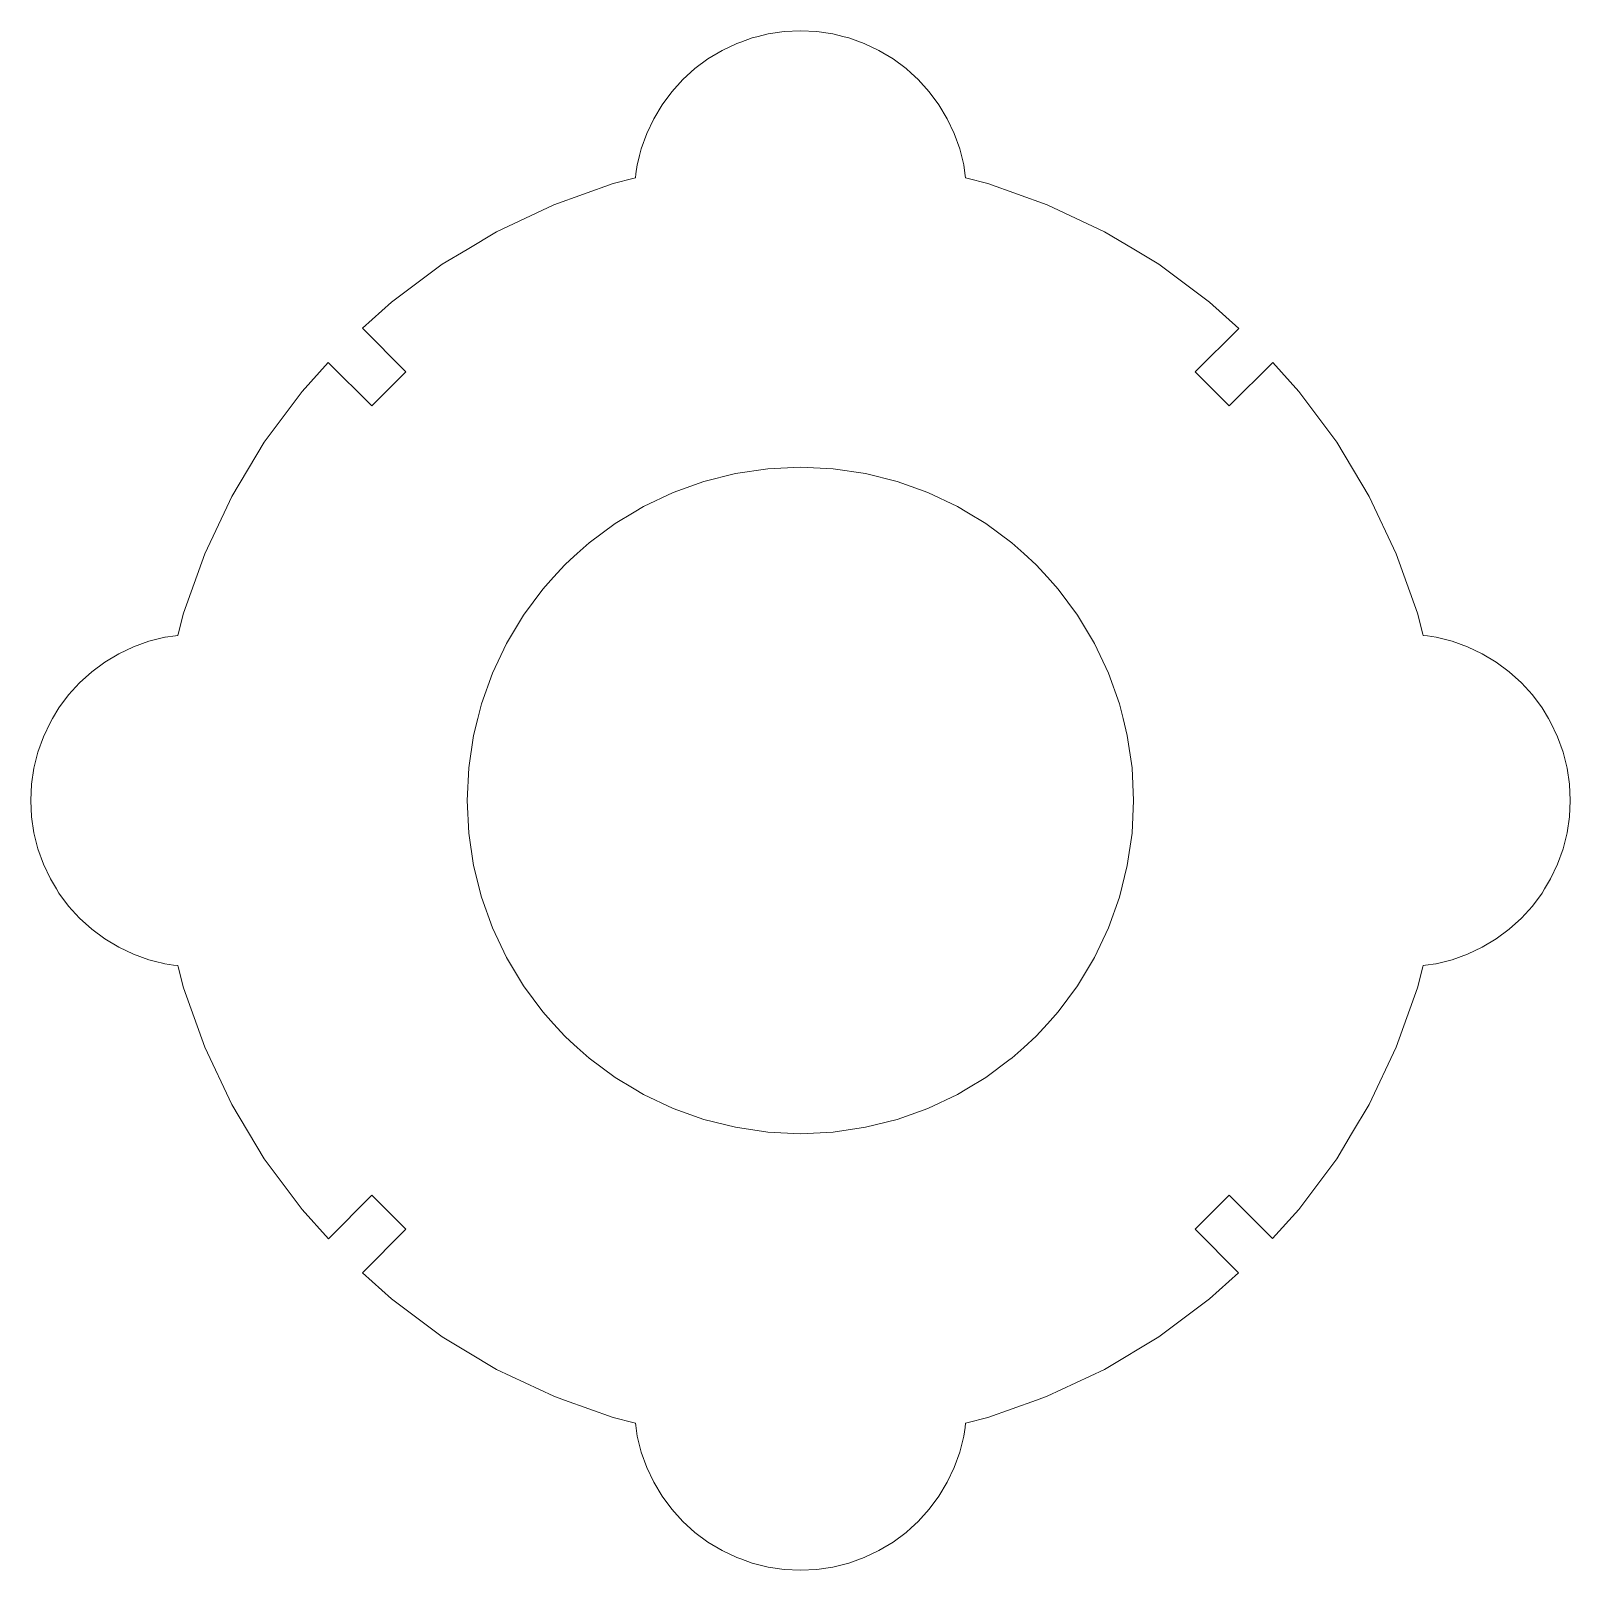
# Model space of a CAD drawing. Header units: millimetres. Extents: x -46.5 to 46.5, y -46.5 to 46.5.
import ezdxf

# ---------------------------------------------------------------- set-up
doc = ezdxf.new("R2010")
doc.units = ezdxf.units.MM
doc.header["$MEASUREMENT"] = 0
doc.layers.add('Layer 1', color=7, linetype='Continuous')

msp = doc.modelspace()

# ---------------------------------------------------------------- linework, layer by layer
at = {"layer": 'Layer 1', "color": 1, "lineweight": 5}
for points, knots in [([(-39.324, 9.6124), (-39.324, 9.6124), (-38.9222, 9.714), (-38.9222, 9.714), (-38.9222, 9.714), (-38.3698, 9.8537), (-38.3698, 9.8537), (-38.3698, 9.8537), (-38.3467, 9.857), (-38.3467, 9.857), (-38.3467, 9.857), (-37.7287, 9.9462), (-37.7287, 9.9462), (-37.7287, 9.9462), (-37.5804, 9.9675), (-37.5804, 9.9675), (-37.5804, 9.9675), (-37.5761, 9.985), (-37.5761, 9.985), (-37.5761, 9.985), (-37.5611, 10.0444), (-37.5611, 10.0444), (-37.5611, 10.0444), (-37.2446, 11.2999), (-37.2446, 11.2999), (-37.2446, 11.2999), (-35.9589, 14.8958), (-35.9589, 14.8958), (-35.9589, 14.8958), (-34.4623, 18.0543), (-34.4623, 18.0543), (-34.4623, 18.0543), (-34.3216, 18.3512), (-34.3216, 18.3512), (-34.3216, 18.3512), (-32.363, 21.6258), (-32.363, 21.6258), (-32.363, 21.6258), (-30.0828, 24.6893), (-30.0828, 24.6893), (-30.0828, 24.6893), (-28.4982, 26.4419), (-28.4982, 26.4419), (-28.4982, 26.4419), (-25.8795, 23.8289), (-25.8795, 23.8289), (-25.8795, 23.8289), (-23.8289, 25.8795), (-23.8289, 25.8795), (-23.8289, 25.8795), (-26.4388, 28.5011), (-26.4388, 28.5011), (-26.4388, 28.5011), (-24.6892, 30.0833), (-24.6892, 30.0833), (-24.6892, 30.0833), (-21.6257, 32.3635), (-21.6257, 32.3635), (-21.6257, 32.3635), (-20.119, 33.2647), (-20.119, 33.2647), (-20.119, 33.2647), (-18.3512, 34.3221), (-18.3512, 34.3221), (-18.3512, 34.3221), (-14.8958, 35.9594), (-14.8958, 35.9594), (-14.8958, 35.9594), (-11.2999, 37.2451), (-11.2999, 37.2451), (-11.2999, 37.2451), (-10.0444, 37.558), (-10.0444, 37.558), (-10.0444, 37.558), (-9.9679, 37.577), (-9.9679, 37.577), (-9.9679, 37.577), (-9.9328, 37.8206), (-9.9328, 37.8206), (-9.9328, 37.8206), (-9.8536, 38.37), (-9.8536, 38.37), (-9.8536, 38.37), (-9.8384, 38.4305), (-9.8384, 38.4305), (-9.8384, 38.4305), (-9.7142, 38.9225), (-9.7142, 38.9225), (-9.7142, 38.9225), (-9.6126, 39.3243), (-9.6126, 39.3243), (-9.6126, 39.3243), (-9.2811, 40.2585), (-9.2811, 40.2585), (-9.2811, 40.2585), (-8.8592, 41.1424), (-8.8592, 41.1424), (-8.8592, 41.1424), (-8.3469, 41.9961), (-8.3469, 41.9961), (-8.3469, 41.9961), (-7.7642, 42.7797), (-7.7642, 42.7797), (-7.7642, 42.7797), (-7.1013, 43.513), (-7.1013, 43.513), (-7.1013, 43.513), (-6.368, 44.1759), (-6.368, 44.1759), (-6.368, 44.1759), (-5.5844, 44.7586), (-5.5844, 44.7586), (-5.5844, 44.7586), (-4.7307, 45.2709), (-4.7307, 45.2709), (-4.7307, 45.2709), (-3.8468, 45.6928), (-3.8468, 45.6928), (-3.8468, 45.6928), (-3.6058, 45.7784), (-3.6058, 45.7784), (-3.6058, 45.7784), (-2.9126, 46.0245), (-2.9126, 46.0245), (-2.9126, 46.0245), (-2.6342, 46.0946), (-2.6342, 46.0946), (-2.6342, 46.0946), (-1.9583, 46.2653), (-1.9583, 46.2653), (-1.9583, 46.2653), (-0.984, 46.406), (-0.984, 46.406), (-0.984, 46.406), (0.0005, 46.4563), (0.0005, 46.4563), (0.0005, 46.4563), (0.985, 46.406), (0.985, 46.406), (0.985, 46.406), (1.9593, 46.2653), (1.9593, 46.2653), (1.9593, 46.2653), (2.6352, 46.0946), (2.6352, 46.0946), (2.6352, 46.0946), (2.9136, 46.0245), (2.9136, 46.0245), (2.9136, 46.0245), (3.8478, 45.693), (3.8478, 45.693), (3.8478, 45.693), (4.7317, 45.2711), (4.7317, 45.2711), (4.7317, 45.2711), (5.5854, 44.7588), (5.5854, 44.7588), (5.5854, 44.7588), (6.369, 44.1761), (6.369, 44.1761), (6.369, 44.1761), (6.6804, 43.8944), (6.6804, 43.8944), (6.6804, 43.8944), (7.1023, 43.5129), (7.1023, 43.5129), (7.1023, 43.5129), (7.7652, 42.7796), (7.7652, 42.7796), (7.7652, 42.7796), (8.3479, 41.996), (8.3479, 41.996), (8.3479, 41.996), (8.8602, 41.1423), (8.8602, 41.1423), (8.8602, 41.1423), (9.2821, 40.2584), (9.2821, 40.2584), (9.2821, 40.2584), (9.6136, 39.3242), (9.6136, 39.3242), (9.6136, 39.3242), (9.7152, 38.9224), (9.7152, 38.9224), (9.7152, 38.9224), (9.8549, 38.37), (9.8549, 38.37), (9.8549, 38.37), (9.8582, 38.3469), (9.8582, 38.3469), (9.8582, 38.3469), (9.9474, 37.7289), (9.9474, 37.7289), (9.9474, 37.7289), (9.9692, 37.577), (9.9692, 37.577), (9.9692, 37.577), (9.9865, 37.5727), (9.9865, 37.5727), (9.9865, 37.5727), (10.0457, 37.558), (10.0457, 37.558), (10.0457, 37.558), (11.3012, 37.2451), (11.3012, 37.2451), (11.3012, 37.2451), (14.8971, 35.9594), (14.8971, 35.9594), (14.8971, 35.9594), (18.3525, 34.3221), (18.3525, 34.3221), (18.3525, 34.3221), (20.1102, 33.2708), (20.1102, 33.2708), (20.1102, 33.2708), (21.6268, 32.3635), (21.6268, 32.3635), (21.6268, 32.3635), (24.6903, 30.0833), (24.6903, 30.0833), (24.6903, 30.0833), (26.4482, 28.4936), (26.4482, 28.4936), (26.4482, 28.4936), (23.8301, 25.8795), (23.8301, 25.8795), (23.8301, 25.8795), (25.8807, 23.8289), (25.8807, 23.8289), (25.8807, 23.8289), (28.5138, 26.4265), (28.5138, 26.4265), (28.5138, 26.4265), (30.0843, 24.6895), (30.0843, 24.6895), (30.0843, 24.6895), (32.3645, 21.626), (32.3645, 21.626), (32.3645, 21.626), (34.3231, 18.3514), (34.3231, 18.3514), (34.3231, 18.3514), (35.9604, 14.896), (35.9604, 14.896), (35.9604, 14.896), (37.2461, 11.3001), (37.2461, 11.3001), (37.2461, 11.3001), (37.5626, 10.0446), (37.5626, 10.0446), (37.5626, 10.0446), (37.5819, 9.9676), (37.5819, 9.9676), (37.5819, 9.9676), (37.8384, 9.9305), (37.8384, 9.9305), (37.8384, 9.9305), (38.371, 9.8535), (38.371, 9.8535), (38.371, 9.8535), (38.9234, 9.7138), (38.9234, 9.7138), (38.9234, 9.7138), (39.3252, 9.6122), (39.3252, 9.6122), (39.3252, 9.6122), (40.2594, 9.2807), (40.2594, 9.2807), (40.2594, 9.2807), (41.1433, 8.8588), (41.1433, 8.8588), (41.1433, 8.8588), (41.997, 8.3465), (41.997, 8.3465), (41.997, 8.3465), (42.7806, 7.7641), (42.7806, 7.7641), (42.7806, 7.7641), (43.5139, 7.1012), (43.5139, 7.1012), (43.5139, 7.1012), (44.1768, 6.3679), (44.1768, 6.3679), (44.1768, 6.3679), (44.7595, 5.5843), (44.7595, 5.5843), (44.7595, 5.5843), (45.139, 4.9516), (45.139, 4.9516), (45.139, 4.9516), (45.2716, 4.7306), (45.2716, 4.7306), (45.2716, 4.7306), (45.6935, 3.8467), (45.6935, 3.8467), (45.6935, 3.8467), (46.025, 2.9125), (46.025, 2.9125), (46.025, 2.9125), (46.266, 1.9582), (46.266, 1.9582), (46.266, 1.9582), (46.4067, 0.9839), (46.4067, 0.9839), (46.4067, 0.9839), (46.457, -0.0006), (46.457, -0.0006), (46.457, -0.0006), (46.4067, -0.9851), (46.4067, -0.9851), (46.4067, -0.9851), (46.266, -1.9594), (46.266, -1.9594), (46.266, -1.9594), (46.025, -2.9137), (46.025, -2.9137), (46.025, -2.9137), (45.6935, -3.8479), (45.6935, -3.8479), (45.6935, -3.8479), (45.2716, -4.7318), (45.2716, -4.7318), (45.2716, -4.7318), (44.9099, -5.3345), (44.9099, -5.3345), (44.9099, -5.3345), (44.7593, -5.5857), (44.7593, -5.5857), (44.7593, -5.5857), (44.1766, -6.3693), (44.1766, -6.3693), (44.1766, -6.3693), (43.5137, -7.1026), (43.5137, -7.1026), (43.5137, -7.1026), (42.7804, -7.7655), (42.7804, -7.7655), (42.7804, -7.7655), (41.9968, -8.3479), (41.9968, -8.3479), (41.9968, -8.3479), (41.1431, -8.8602), (41.1431, -8.8602), (41.1431, -8.8602), (40.2592, -9.2821), (40.2592, -9.2821), (40.2592, -9.2821), (39.325, -9.6136), (39.325, -9.6136), (39.325, -9.6136), (38.9232, -9.7152), (38.9232, -9.7152), (38.9232, -9.7152), (38.3708, -9.8549), (38.3708, -9.8549), (38.3708, -9.8549), (38.3477, -9.8582), (38.3477, -9.8582), (38.3477, -9.8582), (37.7297, -9.9474), (37.7297, -9.9474), (37.7297, -9.9474), (37.5814, -9.9687), (37.5814, -9.9687), (37.5814, -9.9687), (37.5621, -10.0457), (37.5621, -10.0457), (37.5621, -10.0457), (37.2456, -11.3012), (37.2456, -11.3012), (37.2456, -11.3012), (35.9599, -14.8971), (35.9599, -14.8971), (35.9599, -14.8971), (34.3226, -18.3525), (34.3226, -18.3525), (34.3226, -18.3525), (33.2652, -20.1203), (33.2652, -20.1203), (33.2652, -20.1203), (32.364, -21.627), (32.364, -21.627), (32.364, -21.627), (30.0838, -24.6905), (30.0838, -24.6905), (30.0838, -24.6905), (28.4967, -26.4458), (28.4967, -26.4458), (28.4967, -26.4458), (25.8807, -23.8301), (25.8807, -23.8301), (25.8807, -23.8301), (23.8301, -25.8807), (23.8301, -25.8807), (23.8301, -25.8807), (26.4374, -28.5046), (26.4374, -28.5046), (26.4374, -28.5046), (24.6904, -30.0844), (24.6904, -30.0844), (24.6904, -30.0844), (21.6269, -32.3646), (21.6269, -32.3646), (21.6269, -32.3646), (18.3523, -34.3334), (18.3523, -34.3334), (18.3523, -34.3334), (14.8969, -35.9605), (14.8969, -35.9605), (14.8969, -35.9605), (14.2507, -36.1914), (14.2507, -36.1914), (14.2507, -36.1914), (11.301, -37.246), (11.301, -37.246), (11.301, -37.246), (10.0455, -37.5625), (10.0455, -37.5625), (10.0455, -37.5625), (9.9685, -37.5818), (9.9685, -37.5818), (9.9685, -37.5818), (9.9314, -37.8383), (9.9314, -37.8383), (9.9314, -37.8383), (9.8544, -38.3709), (9.8544, -38.3709), (9.8544, -38.3709), (9.6134, -39.3252), (9.6134, -39.3252), (9.6134, -39.3252), (9.2819, -40.2594), (9.2819, -40.2594), (9.2819, -40.2594), (8.86, -41.1433), (8.86, -41.1433), (8.86, -41.1433), (8.3477, -41.997), (8.3477, -41.997), (8.3477, -41.997), (7.765, -42.7806), (7.765, -42.7806), (7.765, -42.7806), (7.1021, -43.5139), (7.1021, -43.5139), (7.1021, -43.5139), (6.6802, -43.8954), (6.6802, -43.8954), (6.6802, -43.8954), (6.3688, -44.1771), (6.3688, -44.1771), (6.3688, -44.1771), (5.5852, -44.7598), (5.5852, -44.7598), (5.5852, -44.7598), (4.7315, -45.2721), (4.7315, -45.2721), (4.7315, -45.2721), (3.8476, -45.694), (3.8476, -45.694), (3.8476, -45.694), (2.9134, -46.0255), (2.9134, -46.0255), (2.9134, -46.0255), (1.9591, -46.2665), (1.9591, -46.2665), (1.9591, -46.2665), (0.9848, -46.4072), (0.9848, -46.4072), (0.9848, -46.4072), (0.0003, -46.4575), (0.0003, -46.4575), (0.0003, -46.4575), (-0.9842, -46.4072), (-0.9842, -46.4072), (-0.9842, -46.4072), (-1.9585, -46.2665), (-1.9585, -46.2665), (-1.9585, -46.2665), (-2.9128, -46.0255), (-2.9128, -46.0255), (-2.9128, -46.0255), (-3.606, -45.7794), (-3.606, -45.7794), (-3.606, -45.7794), (-3.847, -45.6938), (-3.847, -45.6938), (-3.847, -45.6938), (-4.7309, -45.2719), (-4.7309, -45.2719), (-4.7309, -45.2719), (-5.5846, -44.7596), (-5.5846, -44.7596), (-5.5846, -44.7596), (-6.3682, -44.1769), (-6.3682, -44.1769), (-6.3682, -44.1769), (-7.1015, -43.514), (-7.1015, -43.514), (-7.1015, -43.514), (-7.7644, -42.7807), (-7.7644, -42.7807), (-7.7644, -42.7807), (-8.3471, -41.9971), (-8.3471, -41.9971), (-8.3471, -41.9971), (-8.8594, -41.1434), (-8.8594, -41.1434), (-8.8594, -41.1434), (-9.2813, -40.2595), (-9.2813, -40.2595), (-9.2813, -40.2595), (-9.6128, -39.3253), (-9.6128, -39.3253), (-9.6128, -39.3253), (-9.8538, -38.371), (-9.8538, -38.371), (-9.8538, -38.371), (-9.9463, -37.7302), (-9.9463, -37.7302), (-9.9463, -37.7302), (-9.9676, -37.5819), (-9.9676, -37.5819), (-9.9676, -37.5819), (-9.9851, -37.5776), (-9.9851, -37.5776), (-9.9851, -37.5776), (-10.0445, -37.5626), (-10.0445, -37.5626), (-10.0445, -37.5626), (-11.3, -37.2461), (-11.3, -37.2461), (-11.3, -37.2461), (-14.2497, -36.1915), (-14.2497, -36.1915), (-14.2497, -36.1915), (-14.8959, -35.9606), (-14.8959, -35.9606), (-14.8959, -35.9606), (-18.3513, -34.3335), (-18.3513, -34.3335), (-18.3513, -34.3335), (-20.1191, -33.2708), (-20.1191, -33.2708), (-20.1191, -33.2708), (-21.6258, -32.3648), (-21.6258, -32.3648), (-21.6258, -32.3648), (-24.6893, -30.0846), (-24.6893, -30.0846), (-24.6893, -30.0846), (-26.4322, -28.5085), (-26.4322, -28.5085), (-26.4322, -28.5085), (-23.8289, -25.8807), (-23.8289, -25.8807), (-23.8289, -25.8807), (-25.8795, -23.8301), (-25.8795, -23.8301), (-25.8795, -23.8301), (-28.4897, -26.4527), (-28.4897, -26.4527), (-28.4897, -26.4527), (-30.0828, -24.6907), (-30.0828, -24.6907), (-30.0828, -24.6907), (-32.363, -21.6272), (-32.363, -21.6272), (-32.363, -21.6272), (-34.3216, -18.3526), (-34.3216, -18.3526), (-34.3216, -18.3526), (-35.9589, -14.8972), (-35.9589, -14.8972), (-35.9589, -14.8972), (-37.2446, -11.3013), (-37.2446, -11.3013), (-37.2446, -11.3013), (-37.5611, -10.0458), (-37.5611, -10.0458), (-37.5611, -10.0458), (-37.5804, -9.9688), (-37.5804, -9.9688), (-37.5804, -9.9688), (-37.8369, -9.9317), (-37.8369, -9.9317), (-37.8369, -9.9317), (-38.3695, -9.8547), (-38.3695, -9.8547), (-38.3695, -9.8547), (-38.43, -9.8395), (-38.43, -9.8395), (-38.43, -9.8395), (-38.922, -9.7153), (-38.922, -9.7153), (-38.922, -9.7153), (-39.3238, -9.6137), (-39.3238, -9.6137), (-39.3238, -9.6137), (-40.258, -9.2822), (-40.258, -9.2822), (-40.258, -9.2822), (-41.1419, -8.8603), (-41.1419, -8.8603), (-41.1419, -8.8603), (-41.9956, -8.348), (-41.9956, -8.348), (-41.9956, -8.348), (-42.7792, -7.7656), (-42.7792, -7.7656), (-42.7792, -7.7656), (-43.5125, -7.1027), (-43.5125, -7.1027), (-43.5125, -7.1027), (-44.1754, -6.3694), (-44.1754, -6.3694), (-44.1754, -6.3694), (-44.7581, -5.5858), (-44.7581, -5.5858), (-44.7581, -5.5858), (-44.9087, -5.3346), (-44.9087, -5.3346), (-44.9087, -5.3346), (-45.2704, -4.7319), (-45.2704, -4.7319), (-45.2704, -4.7319), (-45.6923, -3.848), (-45.6923, -3.848), (-45.6923, -3.848), (-46.0238, -2.9138), (-46.0238, -2.9138), (-46.0238, -2.9138), (-46.2648, -1.9595), (-46.2648, -1.9595), (-46.2648, -1.9595), (-46.4055, -0.9852), (-46.4055, -0.9852), (-46.4055, -0.9852), (-46.4558, -0.0007), (-46.4558, -0.0007), (-46.4558, -0.0007), (-46.4055, 0.9838), (-46.4055, 0.9838), (-46.4055, 0.9838), (-46.2648, 1.9581), (-46.2648, 1.9581), (-46.2648, 1.9581), (-46.0238, 2.9124), (-46.0238, 2.9124), (-46.0238, 2.9124), (-45.6923, 3.8466), (-45.6923, 3.8466), (-45.6923, 3.8466), (-45.2704, 4.7305), (-45.2704, 4.7305), (-45.2704, 4.7305), (-45.1378, 4.9515), (-45.1378, 4.9515), (-45.1378, 4.9515), (-44.7583, 5.5842), (-44.7583, 5.5842), (-44.7583, 5.5842), (-44.1756, 6.3678), (-44.1756, 6.3678), (-44.1756, 6.3678), (-43.5127, 7.1011), (-43.5127, 7.1011), (-43.5127, 7.1011), (-42.7794, 7.764), (-42.7794, 7.764), (-42.7794, 7.764), (-41.9958, 8.3464), (-41.9958, 8.3464), (-41.9958, 8.3464), (-41.1421, 8.8587), (-41.1421, 8.8587), (-41.1421, 8.8587), (-40.2582, 9.2806), (-40.2582, 9.2806), (-40.2582, 9.2806), (-39.324, 9.6121), (-39.324, 9.6121)], [0, 0, 0, 0, 0.0044053, 0.0044053, 0.0044053, 0.0088106, 0.0088106, 0.0088106, 0.0132159, 0.0132159, 0.0132159, 0.0176211, 0.0176211, 0.0176211, 0.0220264, 0.0220264, 0.0220264, 0.0264317, 0.0264317, 0.0264317, 0.030837, 0.030837, 0.030837, 0.0352423, 0.0352423, 0.0352423, 0.0396476, 0.0396476, 0.0396476, 0.0440529, 0.0440529, 0.0440529, 0.0484581, 0.0484581, 0.0484581, 0.0528634, 0.0528634, 0.0528634, 0.0572687, 0.0572687, 0.0572687, 0.061674, 0.061674, 0.061674, 0.0660793, 0.0660793, 0.0660793, 0.0704846, 0.0704846, 0.0704846, 0.0748899, 0.0748899, 0.0748899, 0.0792952, 0.0792952, 0.0792952, 0.0837004, 0.0837004, 0.0837004, 0.0881057, 0.0881057, 0.0881057, 0.092511, 0.092511, 0.092511, 0.0969163, 0.0969163, 0.0969163, 0.1013216, 0.1013216, 0.1013216, 0.1057269, 0.1057269, 0.1057269, 0.1101322, 0.1101322, 0.1101322, 0.1145374, 0.1145374, 0.1145374, 0.1189427, 0.1189427, 0.1189427, 0.123348, 0.123348, 0.123348, 0.1277533, 0.1277533, 0.1277533, 0.1321586, 0.1321586, 0.1321586, 0.1365639, 0.1365639, 0.1365639, 0.1409692, 0.1409692, 0.1409692, 0.1453744, 0.1453744, 0.1453744, 0.1497797, 0.1497797, 0.1497797, 0.154185, 0.154185, 0.154185, 0.1585903, 0.1585903, 0.1585903, 0.1629956, 0.1629956, 0.1629956, 0.1674009, 0.1674009, 0.1674009, 0.1718062, 0.1718062, 0.1718062, 0.1762115, 0.1762115, 0.1762115, 0.1806167, 0.1806167, 0.1806167, 0.185022, 0.185022, 0.185022, 0.1894273, 0.1894273, 0.1894273, 0.1938326, 0.1938326, 0.1938326, 0.1982379, 0.1982379, 0.1982379, 0.2026432, 0.2026432, 0.2026432, 0.2070485, 0.2070485, 0.2070485, 0.2114537, 0.2114537, 0.2114537, 0.215859, 0.215859, 0.215859, 0.2202643, 0.2202643, 0.2202643, 0.2246696, 0.2246696, 0.2246696, 0.2290749, 0.2290749, 0.2290749, 0.2334802, 0.2334802, 0.2334802, 0.2378855, 0.2378855, 0.2378855, 0.2422907, 0.2422907, 0.2422907, 0.246696, 0.246696, 0.246696, 0.2511013, 0.2511013, 0.2511013, 0.2555066, 0.2555066, 0.2555066, 0.2599119, 0.2599119, 0.2599119, 0.2643172, 0.2643172, 0.2643172, 0.2687225, 0.2687225, 0.2687225, 0.2731278, 0.2731278, 0.2731278, 0.277533, 0.277533, 0.277533, 0.2819383, 0.2819383, 0.2819383, 0.2863436, 0.2863436, 0.2863436, 0.2907489, 0.2907489, 0.2907489, 0.2951542, 0.2951542, 0.2951542, 0.2995595, 0.2995595, 0.2995595, 0.3039648, 0.3039648, 0.3039648, 0.30837, 0.30837, 0.30837, 0.3127753, 0.3127753, 0.3127753, 0.3171806, 0.3171806, 0.3171806, 0.3215859, 0.3215859, 0.3215859, 0.3259912, 0.3259912, 0.3259912, 0.3303965, 0.3303965, 0.3303965, 0.3348018, 0.3348018, 0.3348018, 0.339207, 0.339207, 0.339207, 0.3436123, 0.3436123, 0.3436123, 0.3480176, 0.3480176, 0.3480176, 0.3524229, 0.3524229, 0.3524229, 0.3568282, 0.3568282, 0.3568282, 0.3612335, 0.3612335, 0.3612335, 0.3656388, 0.3656388, 0.3656388, 0.3700441, 0.3700441, 0.3700441, 0.3744493, 0.3744493, 0.3744493, 0.3788546, 0.3788546, 0.3788546, 0.3832599, 0.3832599, 0.3832599, 0.3876652, 0.3876652, 0.3876652, 0.3920705, 0.3920705, 0.3920705, 0.3964758, 0.3964758, 0.3964758, 0.4008811, 0.4008811, 0.4008811, 0.4052863, 0.4052863, 0.4052863, 0.4096916, 0.4096916, 0.4096916, 0.4140969, 0.4140969, 0.4140969, 0.4185022, 0.4185022, 0.4185022, 0.4229075, 0.4229075, 0.4229075, 0.4273128, 0.4273128, 0.4273128, 0.4317181, 0.4317181, 0.4317181, 0.4361233, 0.4361233, 0.4361233, 0.4405286, 0.4405286, 0.4405286, 0.4449339, 0.4449339, 0.4449339, 0.4493392, 0.4493392, 0.4493392, 0.4537445, 0.4537445, 0.4537445, 0.4581498, 0.4581498, 0.4581498, 0.4625551, 0.4625551, 0.4625551, 0.4669604, 0.4669604, 0.4669604, 0.4713656, 0.4713656, 0.4713656, 0.4757709, 0.4757709, 0.4757709, 0.4801762, 0.4801762, 0.4801762, 0.4845815, 0.4845815, 0.4845815, 0.4889868, 0.4889868, 0.4889868, 0.4933921, 0.4933921, 0.4933921, 0.4977974, 0.4977974, 0.4977974, 0.5022026, 0.5022026, 0.5022026, 0.5066079, 0.5066079, 0.5066079, 0.5110132, 0.5110132, 0.5110132, 0.5154185, 0.5154185, 0.5154185, 0.5198238, 0.5198238, 0.5198238, 0.5242291, 0.5242291, 0.5242291, 0.5286344, 0.5286344, 0.5286344, 0.5330396, 0.5330396, 0.5330396, 0.5374449, 0.5374449, 0.5374449, 0.5418502, 0.5418502, 0.5418502, 0.5462555, 0.5462555, 0.5462555, 0.5506608, 0.5506608, 0.5506608, 0.5550661, 0.5550661, 0.5550661, 0.5594714, 0.5594714, 0.5594714, 0.5638767, 0.5638767, 0.5638767, 0.5682819, 0.5682819, 0.5682819, 0.5726872, 0.5726872, 0.5726872, 0.5770925, 0.5770925, 0.5770925, 0.5814978, 0.5814978, 0.5814978, 0.5859031, 0.5859031, 0.5859031, 0.5903084, 0.5903084, 0.5903084, 0.5947137, 0.5947137, 0.5947137, 0.5991189, 0.5991189, 0.5991189, 0.6035242, 0.6035242, 0.6035242, 0.6079295, 0.6079295, 0.6079295, 0.6123348, 0.6123348, 0.6123348, 0.6167401, 0.6167401, 0.6167401, 0.6211454, 0.6211454, 0.6211454, 0.6255507, 0.6255507, 0.6255507, 0.6299559, 0.6299559, 0.6299559, 0.6343612, 0.6343612, 0.6343612, 0.6387665, 0.6387665, 0.6387665, 0.6431718, 0.6431718, 0.6431718, 0.6475771, 0.6475771, 0.6475771, 0.6519824, 0.6519824, 0.6519824, 0.6563877, 0.6563877, 0.6563877, 0.660793, 0.660793, 0.660793, 0.6651982, 0.6651982, 0.6651982, 0.6696035, 0.6696035, 0.6696035, 0.6740088, 0.6740088, 0.6740088, 0.6784141, 0.6784141, 0.6784141, 0.6828194, 0.6828194, 0.6828194, 0.6872247, 0.6872247, 0.6872247, 0.69163, 0.69163, 0.69163, 0.6960352, 0.6960352, 0.6960352, 0.7004405, 0.7004405, 0.7004405, 0.7048458, 0.7048458, 0.7048458, 0.7092511, 0.7092511, 0.7092511, 0.7136564, 0.7136564, 0.7136564, 0.7180617, 0.7180617, 0.7180617, 0.722467, 0.722467, 0.722467, 0.7268722, 0.7268722, 0.7268722, 0.7312775, 0.7312775, 0.7312775, 0.7356828, 0.7356828, 0.7356828, 0.7400881, 0.7400881, 0.7400881, 0.7444934, 0.7444934, 0.7444934, 0.7488987, 0.7488987, 0.7488987, 0.753304, 0.753304, 0.753304, 0.7577093, 0.7577093, 0.7577093, 0.7621145, 0.7621145, 0.7621145, 0.7665198, 0.7665198, 0.7665198, 0.7709251, 0.7709251, 0.7709251, 0.7753304, 0.7753304, 0.7753304, 0.7797357, 0.7797357, 0.7797357, 0.784141, 0.784141, 0.784141, 0.7885463, 0.7885463, 0.7885463, 0.7929515, 0.7929515, 0.7929515, 0.7973568, 0.7973568, 0.7973568, 0.8017621, 0.8017621, 0.8017621, 0.8061674, 0.8061674, 0.8061674, 0.8105727, 0.8105727, 0.8105727, 0.814978, 0.814978, 0.814978, 0.8193833, 0.8193833, 0.8193833, 0.8237885, 0.8237885, 0.8237885, 0.8281938, 0.8281938, 0.8281938, 0.8325991, 0.8325991, 0.8325991, 0.8370044, 0.8370044, 0.8370044, 0.8414097, 0.8414097, 0.8414097, 0.845815, 0.845815, 0.845815, 0.8502203, 0.8502203, 0.8502203, 0.8546256, 0.8546256, 0.8546256, 0.8590308, 0.8590308, 0.8590308, 0.8634361, 0.8634361, 0.8634361, 0.8678414, 0.8678414, 0.8678414, 0.8722467, 0.8722467, 0.8722467, 0.876652, 0.876652, 0.876652, 0.8810573, 0.8810573, 0.8810573, 0.8854626, 0.8854626, 0.8854626, 0.8898678, 0.8898678, 0.8898678, 0.8942731, 0.8942731, 0.8942731, 0.8986784, 0.8986784, 0.8986784, 0.9030837, 0.9030837, 0.9030837, 0.907489, 0.907489, 0.907489, 0.9118943, 0.9118943, 0.9118943, 0.9162996, 0.9162996, 0.9162996, 0.9207048, 0.9207048, 0.9207048, 0.9251101, 0.9251101, 0.9251101, 0.9295154, 0.9295154, 0.9295154, 0.9339207, 0.9339207, 0.9339207, 0.938326, 0.938326, 0.938326, 0.9427313, 0.9427313, 0.9427313, 0.9471366, 0.9471366, 0.9471366, 0.9515419, 0.9515419, 0.9515419, 0.9559471, 0.9559471, 0.9559471, 0.9603524, 0.9603524, 0.9603524, 0.9647577, 0.9647577, 0.9647577, 0.969163, 0.969163, 0.969163, 0.9735683, 0.9735683, 0.9735683, 0.9779736, 0.9779736, 0.9779736, 0.9823789, 0.9823789, 0.9823789, 0.9867841, 0.9867841, 0.9867841, 0.9911894, 0.9911894, 0.9911894, 0.9955947, 0.9955947, 0.9955947, 1, 1, 1, 1]), ([(-13.4739, 14.8999), (-13.4739, 14.8999), (-13.8915, 14.5225), (-13.8915, 14.5225), (-13.8915, 14.5225), (-14.223, 14.2228), (-14.223, 14.2228), (-14.223, 14.2228), (-14.9004, 13.4738), (-14.9004, 13.4738), (-14.9004, 13.4738), (-15.5491, 12.7565), (-15.5491, 12.7565), (-15.5491, 12.7565), (-16.7244, 11.1797), (-16.7244, 11.1797), (-16.7244, 11.1797), (-17.7389, 9.4822), (-17.7389, 9.4822), (-17.7389, 9.4822), (-18.5827, 7.6943), (-18.5827, 7.6943), (-18.5827, 7.6943), (-19.2456, 5.836), (-19.2456, 5.836), (-19.2456, 5.836), (-19.4689, 4.9521), (-19.4689, 4.9521), (-19.4689, 4.9521), (-19.7277, 3.9277), (-19.7277, 3.9277), (-19.7277, 3.9277), (-20.019, 1.9691), (-20.019, 1.9691), (-20.019, 1.9691), (-20.1193, 0.0003), (-20.1193, 0.0003), (-20.1193, 0.0003), (-20.019, -1.9685), (-20.019, -1.9685), (-20.019, -1.9685), (-19.7277, -3.9271), (-19.7277, -3.9271), (-19.7277, -3.9271), (-19.2456, -5.8354), (-19.2456, -5.8354), (-19.2456, -5.8354), (-18.5827, -7.6937), (-18.5827, -7.6937), (-18.5827, -7.6937), (-17.7389, -9.4816), (-17.7389, -9.4816), (-17.7389, -9.4816), (-16.7244, -11.1791), (-16.7244, -11.1791), (-16.7244, -11.1791), (-15.5491, -12.7559), (-15.5491, -12.7559), (-15.5491, -12.7559), (-14.9004, -13.4732), (-14.9004, -13.4732), (-14.9004, -13.4732), (-14.223, -14.2222), (-14.223, -14.2222), (-14.223, -14.2222), (-13.8915, -14.5219), (-13.8915, -14.5219), (-13.8915, -14.5219), (-13.4739, -14.8993), (-13.4739, -14.8993), (-13.4739, -14.8993), (-12.7566, -15.548), (-12.7566, -15.548), (-12.7566, -15.548), (-11.1798, -16.7233), (-11.1798, -16.7233), (-11.1798, -16.7233), (-10.0447, -17.4017), (-10.0447, -17.4017), (-10.0447, -17.4017), (-9.4823, -17.7377), (-9.4823, -17.7377), (-9.4823, -17.7377), (-7.6944, -18.5815), (-7.6944, -18.5815), (-7.6944, -18.5815), (-5.8361, -19.2444), (-5.8361, -19.2444), (-5.8361, -19.2444), (-3.9278, -19.7265), (-3.9278, -19.7265), (-3.9278, -19.7265), (-1.9692, -20.0176), (-1.9692, -20.0176), (-1.9692, -20.0176), (-0.0004, -20.1182), (-0.0004, -20.1182), (-0.0004, -20.1182), (1.9684, -20.0176), (1.9684, -20.0176), (1.9684, -20.0176), (3.927, -19.7265), (3.927, -19.7265), (3.927, -19.7265), (5.8353, -19.2444), (5.8353, -19.2444), (5.8353, -19.2444), (6.6791, -18.9434), (6.6791, -18.9434), (6.6791, -18.9434), (7.6936, -18.5815), (7.6936, -18.5815), (7.6936, -18.5815), (9.4815, -17.7377), (9.4815, -17.7377), (9.4815, -17.7377), (10.0439, -17.4017), (10.0439, -17.4017), (10.0439, -17.4017), (11.179, -16.7233), (11.179, -16.7233), (11.179, -16.7233), (12.6616, -15.6184), (12.6616, -15.6184), (12.6616, -15.6184), (12.7558, -15.548), (12.7558, -15.548), (12.7558, -15.548), (13.4731, -14.8993), (13.4731, -14.8993), (13.4731, -14.8993), (14.2221, -14.2221), (14.2221, -14.2221), (14.2221, -14.2221), (14.8995, -13.4731), (14.8995, -13.4731), (14.8995, -13.4731), (15.5482, -12.7558), (15.5482, -12.7558), (15.5482, -12.7558), (16.7235, -11.179), (16.7235, -11.179), (16.7235, -11.179), (17.738, -9.4815), (17.738, -9.4815), (17.738, -9.4815), (18.5818, -7.6936), (18.5818, -7.6936), (18.5818, -7.6936), (19.2447, -5.8353), (19.2447, -5.8353), (19.2447, -5.8353), (19.7268, -3.927), (19.7268, -3.927), (19.7268, -3.927), (20.0181, -1.9684), (20.0181, -1.9684), (20.0181, -1.9684), (20.1085, 0.0004), (20.1085, 0.0004), (20.1085, 0.0004), (20.0181, 1.9692), (20.0181, 1.9692), (20.0181, 1.9692), (19.7268, 3.9278), (19.7268, 3.9278), (19.7268, 3.9278), (19.468, 4.9522), (19.468, 4.9522), (19.468, 4.9522), (19.2447, 5.8361), (19.2447, 5.8361), (19.2447, 5.8361), (18.5818, 7.6944), (18.5818, 7.6944), (18.5818, 7.6944), (17.738, 9.4823), (17.738, 9.4823), (17.738, 9.4823), (16.7235, 11.1798), (16.7235, 11.1798), (16.7235, 11.1798), (15.5482, 12.7566), (15.5482, 12.7566), (15.5482, 12.7566), (14.8995, 13.4739), (14.8995, 13.4739), (14.8995, 13.4739), (14.2221, 14.2229), (14.2221, 14.2229), (14.2221, 14.2229), (13.4731, 14.9001), (13.4731, 14.9001), (13.4731, 14.9001), (12.7558, 15.5488), (12.7558, 15.5488), (12.7558, 15.5488), (11.179, 16.7241), (11.179, 16.7241), (11.179, 16.7241), (10.0439, 17.4025), (10.0439, 17.4025), (10.0439, 17.4025), (9.4815, 17.7385), (9.4815, 17.7385), (9.4815, 17.7385), (7.6936, 18.5823), (7.6936, 18.5823), (7.6936, 18.5823), (6.6791, 18.9442), (6.6791, 18.9442), (6.6791, 18.9442), (5.8353, 19.2452), (5.8353, 19.2452), (5.8353, 19.2452), (3.927, 19.7273), (3.927, 19.7273), (3.927, 19.7273), (1.9684, 20.0184), (1.9684, 20.0184), (1.9684, 20.0184), (-0.0004, 20.1088), (-0.0004, 20.1088), (-0.0004, 20.1088), (-1.9692, 20.0184), (-1.9692, 20.0184), (-1.9692, 20.0184), (-3.9278, 19.7273), (-3.9278, 19.7273), (-3.9278, 19.7273), (-5.8361, 19.2452), (-5.8361, 19.2452), (-5.8361, 19.2452), (-7.6944, 18.5823), (-7.6944, 18.5823), (-7.6944, 18.5823), (-9.4823, 17.7385), (-9.4823, 17.7385), (-9.4823, 17.7385), (-10.0447, 17.4025), (-10.0447, 17.4025), (-10.0447, 17.4025), (-11.1798, 16.7241), (-11.1798, 16.7241), (-11.1798, 16.7241), (-12.7566, 15.5488), (-12.7566, 15.5488), (-12.7566, 15.5488), (-13.4739, 14.9001), (-13.4739, 14.9001), (-13.4739, 14.9001), (-13.4739, 14.8999), (-13.4739, 14.8999)], [0, 0, 0, 0, 0.0119048, 0.0119048, 0.0119048, 0.0238095, 0.0238095, 0.0238095, 0.0357143, 0.0357143, 0.0357143, 0.047619, 0.047619, 0.047619, 0.0595238, 0.0595238, 0.0595238, 0.0714286, 0.0714286, 0.0714286, 0.0833333, 0.0833333, 0.0833333, 0.0952381, 0.0952381, 0.0952381, 0.1071429, 0.1071429, 0.1071429, 0.1190476, 0.1190476, 0.1190476, 0.1309524, 0.1309524, 0.1309524, 0.1428571, 0.1428571, 0.1428571, 0.1547619, 0.1547619, 0.1547619, 0.1666667, 0.1666667, 0.1666667, 0.1785714, 0.1785714, 0.1785714, 0.1904762, 0.1904762, 0.1904762, 0.202381, 0.202381, 0.202381, 0.2142857, 0.2142857, 0.2142857, 0.2261905, 0.2261905, 0.2261905, 0.2380952, 0.2380952, 0.2380952, 0.25, 0.25, 0.25, 0.2619048, 0.2619048, 0.2619048, 0.2738095, 0.2738095, 0.2738095, 0.2857143, 0.2857143, 0.2857143, 0.297619, 0.297619, 0.297619, 0.3095238, 0.3095238, 0.3095238, 0.3214286, 0.3214286, 0.3214286, 0.3333333, 0.3333333, 0.3333333, 0.3452381, 0.3452381, 0.3452381, 0.3571429, 0.3571429, 0.3571429, 0.3690476, 0.3690476, 0.3690476, 0.3809524, 0.3809524, 0.3809524, 0.3928571, 0.3928571, 0.3928571, 0.4047619, 0.4047619, 0.4047619, 0.4166667, 0.4166667, 0.4166667, 0.4285714, 0.4285714, 0.4285714, 0.4404762, 0.4404762, 0.4404762, 0.452381, 0.452381, 0.452381, 0.4642857, 0.4642857, 0.4642857, 0.4761905, 0.4761905, 0.4761905, 0.4880952, 0.4880952, 0.4880952, 0.5, 0.5, 0.5, 0.5119048, 0.5119048, 0.5119048, 0.5238095, 0.5238095, 0.5238095, 0.5357143, 0.5357143, 0.5357143, 0.547619, 0.547619, 0.547619, 0.5595238, 0.5595238, 0.5595238, 0.5714286, 0.5714286, 0.5714286, 0.5833333, 0.5833333, 0.5833333, 0.5952381, 0.5952381, 0.5952381, 0.6071429, 0.6071429, 0.6071429, 0.6190476, 0.6190476, 0.6190476, 0.6309524, 0.6309524, 0.6309524, 0.6428571, 0.6428571, 0.6428571, 0.6547619, 0.6547619, 0.6547619, 0.6666667, 0.6666667, 0.6666667, 0.6785714, 0.6785714, 0.6785714, 0.6904762, 0.6904762, 0.6904762, 0.702381, 0.702381, 0.702381, 0.7142857, 0.7142857, 0.7142857, 0.7261905, 0.7261905, 0.7261905, 0.7380952, 0.7380952, 0.7380952, 0.75, 0.75, 0.75, 0.7619048, 0.7619048, 0.7619048, 0.7738095, 0.7738095, 0.7738095, 0.7857143, 0.7857143, 0.7857143, 0.797619, 0.797619, 0.797619, 0.8095238, 0.8095238, 0.8095238, 0.8214286, 0.8214286, 0.8214286, 0.8333333, 0.8333333, 0.8333333, 0.8452381, 0.8452381, 0.8452381, 0.8571429, 0.8571429, 0.8571429, 0.8690476, 0.8690476, 0.8690476, 0.8809524, 0.8809524, 0.8809524, 0.8928571, 0.8928571, 0.8928571, 0.9047619, 0.9047619, 0.9047619, 0.9166667, 0.9166667, 0.9166667, 0.9285714, 0.9285714, 0.9285714, 0.9404762, 0.9404762, 0.9404762, 0.952381, 0.952381, 0.952381, 0.9642857, 0.9642857, 0.9642857, 0.9761905, 0.9761905, 0.9761905, 0.9880952, 0.9880952, 0.9880952, 1, 1, 1, 1])]:
    msp.add_open_spline(points, degree=3, knots=knots, dxfattribs=at)

doc.saveas('drawing.dxf')
